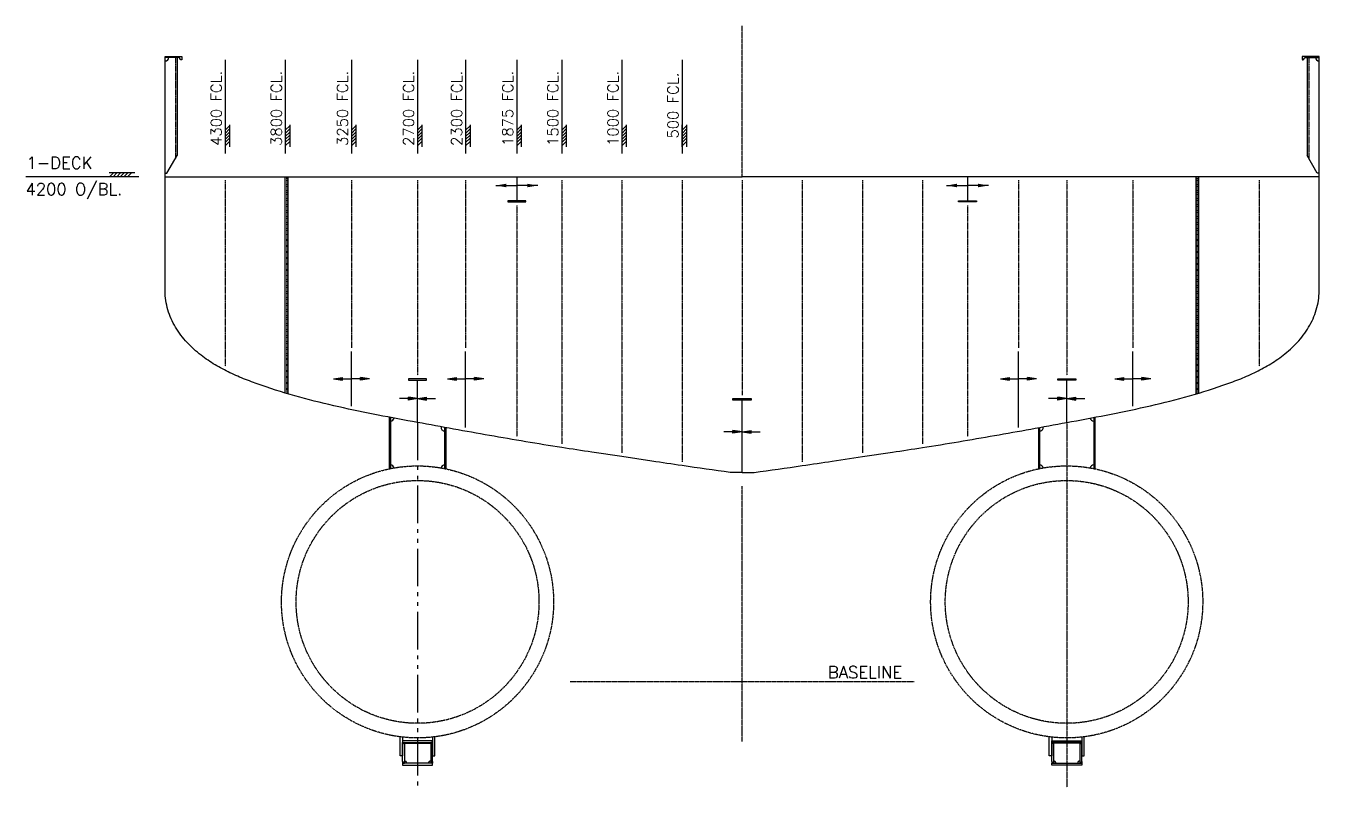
# Model space of a CAD drawing. Extents: x 53504 to 219407, y 25397 to 156081.
# Drawn here: x 180245 to 191004, y 70673 to 77007 of the extents above; entities that cross this region are included whole.
import ezdxf

# ---------------------------------------------------------------- set-up
doc = ezdxf.new("R2010")
doc.units = 0
doc.header["$LTSCALE"] = 250
for name, pattern in [('DASHED', [0.75, 0.5, -0.25]), ('JERNB', [2, 1, -1]), ('PHANTOM', [2.1, 1.25, -0.2, 0.125, -0.2, 0.125, -0.2])]:
    doc.linetypes.add(name, pattern=pattern)
doc.layers.get('0').update_dxf_attribs({"linetype": 'CONTINUOUS'})
for name, color, linetype in [('S0CO1', 1, 'CONTINUOUS'), ('S0CO2', 2, 'CONTINUOUS'), ('S0CO5', 4, 'CONTINUOUS'), ('S0DA1', 1, 'DASHED'), ('S0DA2', 2, 'DASHED'), ('S0DIM', 2, 'CONTINUOUS'), ('S0PH1', 1, 'PHANTOM'), ('S0TX2', 2, 'CONTINUOUS')]:
    doc.layers.add(name, color=color, linetype=linetype)
doc.styles.add('ROMANS', font='romans', dxfattribs={"height": 100})

# ---------------------------------------------------------------- blocks, each defined once
blk = doc.blocks.new('FF')
at = {"color": 0}
blk.add_lwpolyline([(0, 0), (140, 0), (140, -23, -0.767327), (129, -26), (120, -10, 0.267949), (114, -7), (0, -7)], format="xyb", close=True, dxfattribs=at)
blk = doc.blocks.new('ST10005')
at = {"color": 1}
for p, q in [((0, 0), (2, 0.32)), ((0, 0), (2, -0.32)), ((0, 0), (4, 0)), ((2, 0.32), (2, -0.32))]:
    blk.add_line(p, q, dxfattribs=at)
blk.add_solid([(0, 0), (2, 0.32), (0, 0), (2, -0.32)], dxfattribs=at)
blk = doc.blocks.new('PILD')
at = {"color": 1, "linetype": 'ByBlock'}
blk.add_line((0, 0), (250, 0), dxfattribs=at)
blk.add_solid([(125, 21), (125, -21), (0, 0)], dxfattribs=at)
blk = doc.blocks.new('PILC')
at = {"color": 1, "linetype": 'ByBlock'}
blk.add_line((0, 0), (-250, 0), dxfattribs=at)
blk.add_solid([(-125, 21), (-125, -21), (0, 0)], dxfattribs=at)
blk = doc.blocks.new('PLT-FORBI')
at = {"layer": 'S0CO1'}
for name, p in [('PILD', (-250, 0)), ('PILC', (250, 0))]:
    blk.add_blockref(name, p, dxfattribs=at)
blk = doc.blocks.new('*X7')
at = {"color": 0}
for p, q in [((13410, 17177), (13450, 17217)), ((13439, 17177), (13479, 17217)), ((13467, 17177), (13507, 17217)), ((13495, 17177), (13535, 17217)), ((13523, 17177), (13563, 17217)), ((13552, 17177), (13592, 17217))]:
    blk.add_line(p, q, dxfattribs=at)
blk = doc.blocks.new('TYKK')
at = {"layer": 'S0CO1'}
for p, q in [((-2.04, 0.82), (2.04, 0.82)), ((-2.04, 0), (2.04, 0))]:
    blk.add_line(p, q, dxfattribs=at)
at = {"layer": 'S0CO1', "xscale": 0.0204, "yscale": 0.0204, "zscale": 0.0204}
blk.add_blockref('*X7', (-275.41, -350.41), dxfattribs=at)
blk = doc.blocks.new('ST10011')
at = {"layer": 'S0CO1'}
for p, q in [((4.24, 0.65), (-0.08, 0.65)), ((0, 0), (0.65, 0.65)), ((0.6, 0), (1.25, 0.65)), ((1.2, 0), (1.85, 0.65)), ((1.8, 0), (2.45, 0.65)), ((2.4, 0), (3.05, 0.65)), ((3, 0), (3.65, 0.65))]:
    blk.add_line(p, q, dxfattribs=at)

msp = doc.modelspace()

# ---------------------------------------------------------------- hatches: boundary and pattern name
at = {"layer": 'S0CO1'}
for points in [[(183393.775, 71043.535), (183378.775, 71043.535), (183378.775, 71029.874)], [(183628.775, 71029.874), (183628.775, 71043.535), (183613.775, 71043.535)], [(188778.775, 71029.874), (188778.775, 71043.535), (188793.775, 71043.535)], [(189013.775, 71043.535), (189028.775, 71043.535), (189028.775, 71029.874)], [(183378.775, 70885.399), (183378.775, 70871.739), (183393.775, 70871.739)], [(183613.775, 70871.739), (183628.775, 70871.739), (183628.775, 70885.399)], [(188793.775, 70871.739), (188778.775, 70871.739), (188778.775, 70885.399)], [(189028.775, 70885.399), (189028.775, 70871.739), (189013.775, 70871.739)]]:
    msp.add_hatch(color=0, dxfattribs=at).paths.add_polyline_path(points)

# ---------------------------------------------------------------- linework, layer by layer
at = {"layer": 'S0CO1', "color": 0}
for p, q in [((181503.775, 76744.984), (181503.775, 75929.208)), ((190903.775, 76744.984), (190903.775, 75929.208)), ((182403.775, 73951.769), (182403.775, 75751.984)), ((182427.775, 73944.637), (182427.775, 75751.984)), ((189979.775, 73944.637), (189979.775, 75751.984)), ((190003.775, 73951.769), (190003.775, 75751.984)), ((183393.775, 71038.535), (183613.775, 71038.535)), ((189013.775, 71038.535), (188793.775, 71038.535))]:
    msp.add_line(p, q, dxfattribs=at)
at = {"layer": 'S0CO1', "color": 0, "linetype": 'JERNB', "ltscale": 0.02}
for p, q in [((182415.775, 73948.186), (182415.775, 75751.984)), ((189991.775, 73948.186), (189991.775, 75751.984))]:
    msp.add_line(p, q, dxfattribs=at)
at = {"layer": 'S0CO1', "color": 0}
for points in [[(181403.775, 75781.984), (181418.775, 75781.984), (181503.775, 75929.208)], [(191003.775, 75781.984), (190988.775, 75781.984), (190903.775, 75929.208)]]:
    msp.add_lwpolyline(points, dxfattribs=at)
for points in [[(183393.775, 71043.535), (183378.775, 71029.874), (183378.775, 71043.535)], [(183613.775, 71043.535), (183628.775, 71029.874), (183628.775, 71043.535)], [(188793.775, 71043.535), (188778.775, 71029.874), (188778.775, 71043.535)], [(189013.775, 71043.535), (189028.775, 71029.874), (189028.775, 71043.535)], [(183393.775, 70871.739), (183378.775, 70885.399), (183378.775, 70871.739)], [(183613.775, 70871.739), (183628.775, 70885.399), (183628.775, 70871.739)], [(188793.775, 70871.739), (188778.775, 70885.399), (188778.775, 70871.739)], [(189013.775, 70871.739), (189028.775, 70885.399), (189028.775, 70871.739)]]:
    msp.add_lwpolyline(points, close=True, dxfattribs=at)
for centre, radius, start, end in [((181403.775, 76744.984), 30, 270.000006, 0), ((191003.775, 76744.984), 30, 180, 269.999994), ((183278.775, 73749.037), 30, 270, 349.333371), ((189128.775, 73749.037), 30, 190.666629, 270), ((183728.775, 73666.042), 30, 169.7074548, 270), ((188678.775, 73666.042), 30, 270, 10.2925452), ((183278.775, 73323.625), 30, 10.3212775, 90), ((183728.775, 73323.625), 30, 90, 169.9580049), ((188678.775, 73323.625), 30, 10.0419951, 90), ((189128.775, 73323.625), 30, 90, 169.6787225), ((183393.775, 70871.559), 20, 0, 90), ((183613.775, 70871.559), 20, 90, 180), ((188793.775, 70871.559), 20, 0, 90), ((189013.775, 70871.559), 20, 90, 180)]:
    msp.add_arc(centre, radius, start, end, dxfattribs=at)
at = {"layer": 'S0CO2', "color": 0}
for p, q in [((183268.775, 73750.929), (183268.775, 73321.55)), ((183278.775, 73749.037), (183278.775, 73323.625)), ((189128.775, 73749.037), (189128.775, 73323.625)), ((189138.775, 73750.929), (189138.775, 73321.55)), ((183728.775, 73666.042), (183728.775, 73323.625)), ((183738.775, 73664.23), (183738.775, 73321.55)), ((188668.775, 73664.23), (188668.775, 73321.55)), ((188678.775, 73666.042), (188678.775, 73323.625))]:
    msp.add_line(p, q, dxfattribs=at)
for points in [[(184253.775, 75541.984), (184403.775, 75541.984), (184403.775, 75551.984), (184253.775, 75551.984)], [(188153.775, 75541.984), (188003.775, 75541.984), (188003.775, 75551.984), (188153.775, 75551.984)], [(183428.775, 74059.556), (183578.775, 74059.556), (183578.775, 74071.556), (183428.775, 74071.556)], [(188978.775, 74059.556), (188828.775, 74059.556), (188828.775, 74071.556), (188978.775, 74071.556)], [(186277.775, 73893.522), (186127.775, 73893.522), (186127.775, 73905.522), (186277.775, 73905.522)], [(183378.775, 71043.535), (183628.775, 71043.535), (183628.775, 71058.535), (183378.775, 71058.535)], [(183393.775, 71043.535), (183393.775, 70871.739), (183378.775, 70885.399), (183378.775, 71029.874)], [(183613.775, 71043.535), (183613.775, 70871.739), (183628.775, 70885.399), (183628.775, 71029.874)], [(189028.775, 71043.535), (188778.775, 71043.535), (188778.775, 71058.535), (189028.775, 71058.535)], [(188793.775, 71043.535), (188793.775, 70871.739), (188778.775, 70885.399), (188778.775, 71029.874)], [(189013.775, 71043.535), (189013.775, 70871.739), (189028.775, 70885.399), (189028.775, 71029.874)], [(183378.775, 70856.739), (183628.775, 70856.739), (183628.775, 70871.739), (183378.775, 70871.739)], [(189028.775, 70856.739), (188778.775, 70856.739), (188778.775, 70871.739), (189028.775, 70871.739)]]:
    msp.add_lwpolyline(points, close=True, dxfattribs=at)
for points in [[(183378.775, 71089.734), (183378.775, 70933.008), (183358.775, 70933.008), (183358.775, 71092.137)], [(183628.775, 71089.734), (183628.775, 70933.008), (183648.775, 70933.008), (183648.775, 71092.137)], [(188778.775, 71089.734), (188778.775, 70933.008), (188758.775, 70933.008), (188758.775, 71092.137)], [(189028.775, 71089.734), (189028.775, 70933.008), (189048.775, 70933.008), (189048.775, 71092.137)]]:
    msp.add_lwpolyline(points, dxfattribs=at)
at = {"layer": 'S0CO5', "color": 0}
for p, q in [((181403.775, 75751.984), (186203.775, 75751.984)), ((184328.775, 75751.984), (184328.775, 75551.984)), ((191003.775, 75751.984), (186203.775, 75751.984)), ((188078.775, 75751.984), (188078.775, 75551.984)), ((182953.775, 73843.656), (182953.775, 74296.984)), ((183903.775, 73664.485), (183903.775, 74296.984)), ((188503.775, 73664.485), (188503.775, 74296.984)), ((189453.775, 73843.656), (189453.775, 74296.984)), ((183503.775, 73707.1), (183503.775, 74059.556)), ((188903.775, 73707.1), (188903.775, 74059.556))]:
    msp.add_line(p, q, dxfattribs=at)
at = {"layer": 'S0CO5', "color": 0, "linetype": 'ByBlock'}
msp.add_line((186202.775, 73291.619), (186202.775, 73893.522), dxfattribs=at)
at = {"layer": 'S0CO5', "color": 0, "flags": 128}
for points in [[(186203.775, 73291.621), (186103.775, 73291.575, -0.002282), (185703.775, 73348.424, -0.001042), (185453.749, 73385.662), (185203.775, 73423.247), (184953.71, 73460.54, -0.001921), (184703.775, 73498.689, -0.00502), (184103.089, 73598.943, -0.001557), (183503.775, 73707.1, -0.001895), (183175.091, 73768.769, -0.008036), (182847.696, 73836.952, -0.011107), (182523.188, 73917.607, -0.017252), (182203.775, 74016.528, -0.009922), (182072.169, 74065.267, -0.018129), (181943.502, 74121.311, -0.022236), (181819.813, 74187.525, -0.030455), (181703.775, 74266.377, -0.040116), (181586.529, 74372.993, -0.053739), (181491.221, 74499.602, -0.060495), (181427.13, 74644.266, -0.074185), (181403.775, 74800.758), (181403.775, 76751.984)], [(186203.775, 73291.621), (186303.775, 73291.575, 0.002282), (186703.775, 73348.424, 0.001042), (186953.801, 73385.662), (187203.775, 73423.247), (187453.84, 73460.54, 0.001921), (187703.775, 73498.689, 0.00502), (188304.461, 73598.943, 0.001557), (188903.775, 73707.1, 0.001895), (189232.459, 73768.769, 0.008036), (189559.855, 73836.952, 0.011107), (189884.362, 73917.607, 0.017252), (190203.775, 74016.528, 0.009922), (190335.382, 74065.267, 0.018129), (190464.049, 74121.311, 0.022236), (190587.737, 74187.525, 0.030455), (190703.775, 74266.377, 0.040116), (190821.022, 74372.993, 0.053739), (190916.329, 74499.602, 0.060495), (190980.421, 74644.266, 0.074185), (191003.775, 74800.758), (191003.775, 76751.984)]]:
    msp.add_lwpolyline(points, format="xyb", dxfattribs=at)
at = {"layer": 'S0DA1', "color": 0, "ltscale": 0.02}
for p, q in [((181488.775, 76744.984), (181488.775, 75903.227)), ((190918.775, 76744.984), (190918.775, 75903.227))]:
    msp.add_line(p, q, dxfattribs=at)
at = {"layer": 'S0DA2', "color": 0, "ltscale": 0.02}
for p, q in [((181903.775, 75721.984), (181903.775, 74174.872)), ((182953.775, 75721.984), (182953.775, 74326.984)), ((183503.775, 75721.984), (183503.775, 74101.556)), ((183903.775, 75721.984), (183903.775, 74326.984)), ((184703.775, 75721.984), (184703.775, 73529.055)), ((185203.775, 75721.984), (185203.775, 73453.579)), ((185703.775, 75721.984), (185703.775, 73378.746)), ((186203.775, 75721.984), (186203.775, 73935.522)), ((186703.775, 75721.984), (186703.775, 73378.746)), ((187203.775, 75721.984), (187203.775, 73453.579)), ((187703.775, 75721.984), (187703.775, 73529.055)), ((188503.775, 75721.984), (188503.775, 74326.984)), ((188903.775, 75721.984), (188903.775, 74101.556)), ((189453.775, 75721.984), (189453.775, 74326.984)), ((190503.775, 75721.984), (190503.775, 74174.872)), ((184328.775, 75511.984), (184328.775, 73590.25)), ((188078.775, 75511.984), (188078.775, 73590.25))]:
    msp.add_line(p, q, dxfattribs=at)
at = {"layer": 'S0DIM', "color": 0}
for p, q in [((181903.775, 76724.692), (181903.775, 75945.715)), ((182403.775, 76724.692), (182403.775, 75945.715)), ((182953.775, 76724.692), (182953.775, 75945.715)), ((183503.775, 76724.692), (183503.775, 75945.715)), ((183903.775, 76724.692), (183903.775, 75945.715)), ((184328.775, 76724.692), (184328.775, 75945.715)), ((184703.775, 76724.692), (184703.775, 75945.715)), ((185203.775, 76724.692), (185203.775, 75945.715)), ((185703.775, 76724.692), (185703.775, 75945.715))]:
    msp.add_line(p, q, dxfattribs=at)
msp.add_lwpolyline([(181186.137, 75751.984), (180245.36, 75751.984)], dxfattribs=at)
at = {"layer": 'S0PH1', "color": 0, "ltscale": 0.02}
for p, q in [((186203.775, 75751.984), (186203.775, 77007.048)), ((188903.775, 73707.1), (188903.775, 70673.452)), ((186203.775, 71051.984), (186203.775, 73176.912)), ((184772.8, 71551.984), (187634.751, 71551.984))]:
    msp.add_line(p, q, dxfattribs=at)
at = {"layer": 'S0PH1', "color": 0}
msp.add_line((183503.775, 73707.1), (183503.775, 70673.452), dxfattribs=at)
at = {"layer": 'S0PH1', "color": 0, "ltscale": 0.02}
for centre, radius in [((183503.775, 72214.513), 1131.704), ((188903.775, 72214.513), 1131.704), ((183503.775, 72214.513), 1010.004), ((188903.775, 72214.513), 1010.004)]:
    msp.add_circle(centre, radius, dxfattribs=at)

# ---------------------------------------------------------------- block references
at = {"layer": 'S0CO1', "color": 0, "yscale": 0.7, "zscale": 0.7}
for p, xscale in [((184328.775, 75678.841), 0.7), ((188078.775, 75678.841), -0.7)]:
    msp.add_blockref('PLT-FORBI', p, dxfattribs=dict(at, xscale=xscale))
at = {"layer": 'S0CO1', "color": 0, "yscale": 37.5, "zscale": 37.5, "rotation": 180}
for p, xscale in [((182803.775, 74070.32), -37.5), ((183103.775, 74070.32), 37.5), ((183753.775, 74070.32), -37.5), ((184053.775, 74070.32), 37.5), ((188353.775, 74070.32), -37.5), ((188653.775, 74070.32), 37.5), ((189303.775, 74070.32), -37.5), ((189603.775, 74070.32), 37.5), ((183503.775, 73905.443), 37.5), ((183503.775, 73905.443), -37.5), ((188903.775, 73905.443), 37.5), ((188903.775, 73905.443), -37.5), ((186202.775, 73629.358), 37.5), ((186202.775, 73629.358), -37.5)]:
    msp.add_blockref('ST10005', p, dxfattribs=dict(at, xscale=xscale))
at = {"layer": 'S0CO2', "color": 0}
msp.add_blockref('FF', (181403.775, 76751.984), dxfattribs=at)
at = {"layer": 'S0CO2', "color": 0, "xscale": -1}
msp.add_blockref('FF', (191003.775, 76751.984), dxfattribs=at)
at = {"layer": 'S0DIM', "color": 0, "extrusion": (0, 0, -1), "xscale": 45, "yscale": 45, "zscale": -45, "rotation": 270}
for p in [(-181940.495, 76092.963), (-182440.495, 76092.963), (-182990.495, 76092.963), (-183540.495, 76092.963), (-183940.495, 76092.963), (-184365.495, 76092.963), (-184740.495, 76092.963), (-185240.495, 76092.963), (-185740.495, 76092.963)]:
    msp.add_blockref('TYKK', p, dxfattribs=at)
at = {"layer": 'S0DIM', "color": 0, "xscale": 50, "yscale": 50, "zscale": 50}
msp.add_blockref('ST10011', (180940.959, 75751.984), dxfattribs=at)

# ---------------------------------------------------------------- texts
at = {"layer": 'S0DIM', "color": 0, "style": 'ROMANS', "text_generation_flag": 6}
for s, p in [('4300 FCL.', (181874.025, 76008.208)), ('3800 FCL.', (182374.025, 76008.208)), ('3250 FCL.', (182924.025, 76008.208)), ('2700 FCL.', (183474.025, 76008.208)), ('2300 FCL.', (183874.025, 76008.208)), ('1875 FCL.', (184299.025, 76008.208)), ('1500 FCL.', (184674.025, 76008.208)), ('1000 FCL.', (185174.025, 76008.208)), (' 500 FCL.', (185674.025, 76008.208))]:
    msp.add_text(s, height=90, rotation=270, dxfattribs=at).set_placement(p)
at = {"layer": 'S0DIM', "color": 0, "style": 'ROMANS'}
msp.add_text('BASELINE', height=100, dxfattribs=at).set_placement((186917.236, 71578.744))
at = {"layer": 'S0TX2', "color": 0, "style": 'ROMANS'}
for s, p in [('1-DECK', (180250.807, 75817.699)), ('4200 O/BL.', (180242.254, 75598.229))]:
    msp.add_text(s, height=100, dxfattribs=at).set_placement(p)

doc.saveas('drawing.dxf')
